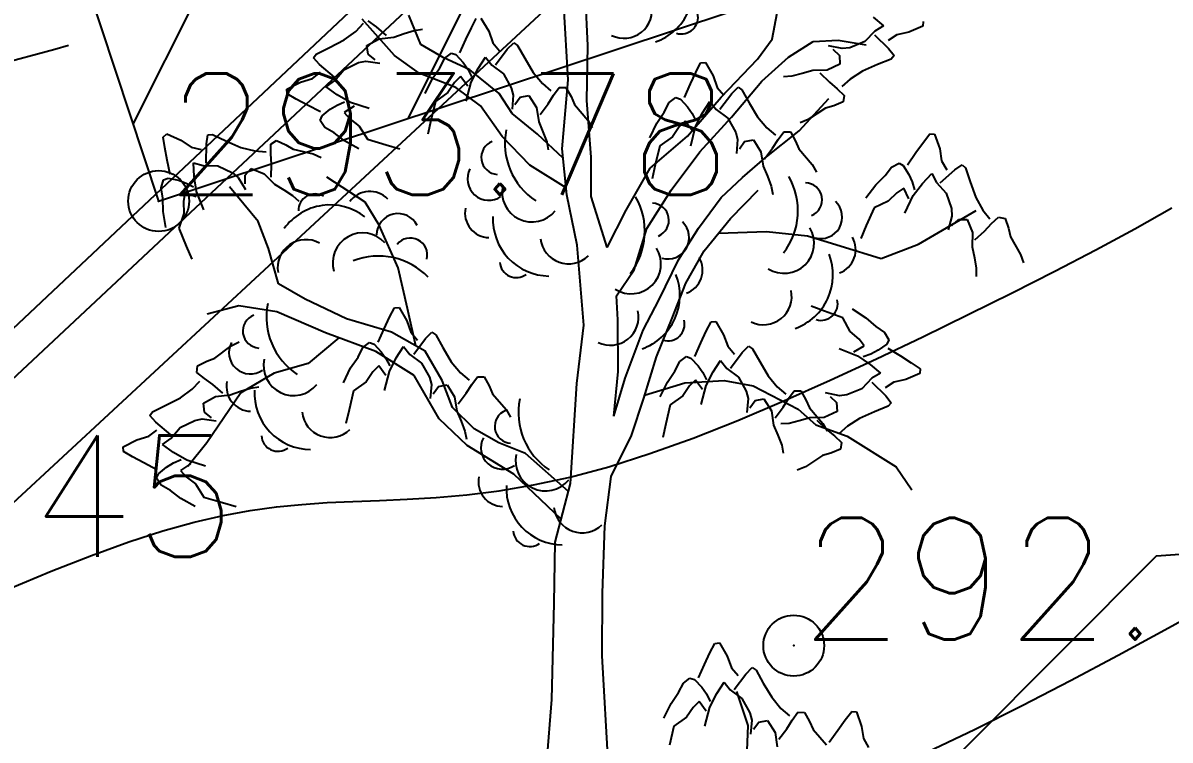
# Model space of a CAD drawing. Header units: millimetres. Extents: x 524954 to 526204, y 9523489 to 9524010.
# Drawn here: x 525978.35 to 525987.79, y 9523744.55 to 9523750.45 of the extents above; entities that cross this region are included whole.
import ezdxf

# ---------------------------------------------------------------- set-up
doc = ezdxf.new("R2010")
doc.units = ezdxf.units.MM
doc.header["$PDMODE"] = 32
doc.header["$PDSIZE"] = 0.5
doc.linetypes.add('ACAD_ISO12W100', pattern=[21, 12, -3, 0, -3, 0, -3])
for name, color, linetype in [('Arbre', 34, 'ACAD_ISO12W100'), ('Bati', 6, 'Continuous'), ('Bati_H', 1, 'Continuous'), ('CN_01_00', 3, 'Continuous'), ('CN_02_00', 4, 'Continuous'), ('PLUME_1', 7, 'Continuous'), ('PLUME_3', 4, 'Continuous'), ('PLUME_5', 6, 'Continuous'), ('TopoAlt', 3, 'Continuous'), ('TOPOJIS', 7, 'Continuous')]:
    doc.layers.add(name, color=color, linetype=linetype)
doc.styles.add('Simplex 1.0', font='Simplex.shx', dxfattribs={"width": 0.99, "height": 1})

# ---------------------------------------------------------------- blocks, each defined once
blk = doc.blocks.new('TCPOINT M')
at = {"color": 0}
blk.add_point((0, 0), dxfattribs=at)
at = {"layer": 'TopoAlt', "style": 'Simplex 1.0', "width": 0.99}
blk.add_attdef('ALT', (0.15, 0.15), '', height=1, dxfattribs=at)
blk = doc.blocks.new('v088')
at = {"color": 3, "linetype": 'Continuous'}
for p, q in [((-0.0239, 12.3184), (0.0161, 12.3965)), ((0.0161, 12.3965), (0.0546, 12.3999)), ((0.0546, 12.3999), (0.1184, 12.2906)), ((-0.0686, 12.2238), (-0.0239, 12.3184)), ((0.1184, 12.2906), (0.1522, 12.1952)), ((-0.1179, 12.1126), (-0.0686, 12.2238)), ((0.1522, 12.1952), (0.2074, 12.1313)), ((0.2717, 12.1435), (0.3242, 12.1966)), ((0.3242, 12.1966), (0.3557, 12.1751)), ((0.3557, 12.1751), (0.415, 12.0689)), ((-0.2428, 12.0693), (-0.1881, 12.111)), ((-0.1881, 12.111), (-0.1505, 12.0986)), ((-0.1505, 12.0986), (-0.0915, 12.0354)), ((0.1746, 12.0155), (0.2717, 12.1435)), ((-0.344, 11.9013), (-0.2828, 11.9912)), ((-0.2828, 11.9912), (-0.2428, 12.0693)), ((-0.0915, 12.0354), (-0.0536, 11.98)), ((0.0317, 11.9844), (0.0922, 12.0781)), ((0.0922, 12.0781), (0.1437, 12.0135)), ((0.1437, 12.0135), (0.2395, 11.9416)), ((0.415, 12.0689), (0.4841, 11.9528)), ((-0.4033, 11.7804), (-0.344, 11.9013)), ((-0.1123, 11.9179), (-0.1618, 11.8694)), ((-0.0542, 11.8389), (-0.1123, 11.9179)), ((-0.0536, 11.98), (-0.0225, 11.9193)), ((-0.0252, 11.8718), (0.0317, 11.9844)), ((0.2395, 11.9416), (0.3048, 11.8248)), ((0.4841, 11.9528), (0.5601, 11.8616)), ((-0.1618, 11.8694), (-0.2169, 11.7884)), ((-0.066, 11.7153), (-0.0252, 11.8718)), ((0.3048, 11.8248), (0.32, 11.7651)), ((0.5601, 11.8616), (0.6304, 11.8005)), ((0.6527, 11.7656), (0.6994, 11.8293)), ((0.6994, 11.8293), (0.7544, 11.828)), ((0.7544, 11.828), (0.796, 11.7537)), ((1.0886, 11.7676), (1.1424, 11.8368)), ((1.1424, 11.8368), (1.1809, 11.833)), ((1.1809, 11.833), (1.2232, 11.7138)), ((-0.3202, 11.714), (-0.3572, 11.5582)), ((-0.2169, 11.7884), (-0.3202, 11.714)), ((0.32, 11.7651), (0.3106, 11.6498)), ((0.3344, 11.6895), (0.378, 11.7487)), ((0.378, 11.7487), (0.4498, 11.7623)), ((0.4498, 11.7623), (0.5114, 11.6644)), ((0.6075, 11.6944), (0.6527, 11.7656)), ((0.796, 11.7537), (0.824, 11.6885)), ((1.027, 11.683), (1.0886, 11.7676)), ((1.2232, 11.7138), (1.2386, 11.6137)), ((0.5114, 11.6644), (0.5299, 11.5465)), ((0.5418, 11.6075), (0.6075, 11.6944)), ((0.824, 11.6885), (0.9344, 11.5607)), ((0.9578, 11.583), (1.027, 11.683)), ((1.2386, 11.6137), (1.2809, 11.5407)), ((2.2711, 7.3633), (2.3565, 7.2916)), ((-1.985, 7.2461), (-1.9201, 7.3129)), ((-1.8154, 7.2839), (-1.8839, 7.3331)), ((-1.7325, 7.2133), (-1.8154, 7.2839)), ((-1.0783, 7.18), (-1.0336, 7.2746)), ((-1.0336, 7.2746), (-0.9936, 7.3527)), ((-0.9551, 7.3561), (-0.8913, 7.2468)), ((2.3565, 7.2916), (2.286, 7.2486)), ((2.6805, 7.289), (2.5641, 7.2392)), ((2.6819, 7.3276), (2.6805, 7.289)), ((-2.2004, 7.1132), (-2.0805, 7.1754)), ((-2.0805, 7.1754), (-1.985, 7.2461)), ((-1.8923, 7.1303), (-1.791, 7.1862)), ((-1.791, 7.1862), (-1.6722, 7.1979)), ((-1.6722, 7.1979), (-1.587, 7.2285)), ((-1.587, 7.2285), (-1.5051, 7.2548)), ((-1.5051, 7.2548), (-1.4365, 7.2638)), ((-1.1277, 7.0688), (-1.0783, 7.18)), ((-0.8913, 7.2468), (-0.8575, 7.1514)), ((2.286, 7.2486), (2.2028, 7.1624)), ((2.2841, 7.2177), (2.3991, 7.1055)), ((2.4653, 7.2176), (2.395, 7.1707)), ((2.5641, 7.2392), (2.4653, 7.2176)), ((-2.3098, 7.06), (-2.2004, 7.1132)), ((-1.8828, 7.0578), (-1.8923, 7.1303)), ((-0.8575, 7.1514), (-0.8023, 7.0875)), ((-0.8351, 6.9716), (-0.7381, 7.0997)), ((-0.7381, 7.0997), (-0.6855, 7.1528)), ((-0.6855, 7.1528), (-0.654, 7.1313)), ((-0.654, 7.1313), (-0.5947, 7.0251)), ((2.0176, 7.1045), (1.9044, 7.1282)), ((1.9408, 7.0996), (1.9941, 7.049)), ((2.0788, 7.1122), (2.0176, 7.1045)), ((2.2028, 7.1624), (2.0788, 7.1122)), ((2.3991, 7.1055), (2.4452, 7.0467)), ((-2.333, 7.0298), (-2.3098, 7.06)), ((-2.283, 6.9743), (-2.333, 7.0298)), ((-2.0833, 6.9307), (-1.963, 6.9891)), ((-1.963, 6.9891), (-1.9025, 7.0009)), ((-1.9025, 7.0009), (-1.7879, 6.9849)), ((-1.8262, 7.0109), (-1.8828, 7.0578)), ((-1.2925, 6.9474), (-1.2526, 7.0255)), ((-1.2526, 7.0255), (-1.1978, 7.0672)), ((-1.1978, 7.0672), (-1.1602, 7.0548)), ((-1.1602, 7.0548), (-1.1012, 6.9916)), ((-1.1012, 6.9916), (-1.0633, 6.9361)), ((-0.978, 6.9406), (-0.9175, 7.0343)), ((-0.9175, 7.0343), (-0.8661, 6.9697)), ((-0.5947, 7.0251), (-0.5257, 6.909)), ((0.8128, 6.9092), (0.8527, 6.9872)), ((0.8527, 6.9872), (0.8913, 6.9906)), ((0.8913, 6.9906), (0.9551, 6.8814)), ((1.9941, 7.049), (1.9988, 6.9761)), ((2.4201, 7.0181), (2.3073, 6.9725)), ((2.4452, 7.0467), (2.4201, 7.0181)), ((-2.3415, 6.858), (-2.2745, 6.9095)), ((-2.1607, 6.8701), (-2.283, 6.9743)), ((-2.1606, 6.8391), (-2.0833, 6.9307)), ((-1.3538, 6.8575), (-1.2925, 6.9474)), ((-1.0633, 6.9361), (-1.0322, 6.8755)), ((-1.0349, 6.828), (-0.978, 6.9406)), ((-0.8661, 6.9697), (-0.7702, 6.8978)), ((-0.7702, 6.8978), (-0.705, 6.781)), ((-0.5257, 6.909), (-0.4496, 6.8178)), ((0.7681, 6.8145), (0.8128, 6.9092)), ((1.6876, 6.8986), (1.6041, 6.8779)), ((1.7747, 6.9234), (1.6876, 6.8986)), ((1.8939, 6.9271), (1.7747, 6.9234)), ((1.8337, 6.904), (1.9118, 6.828)), ((1.9988, 6.9761), (1.8939, 6.9271)), ((2.1835, 6.9184), (2.0835, 6.8543)), ((2.3073, 6.9725), (2.1835, 6.9184)), ((-2.5514, 6.7723), (-2.4387, 6.8298)), ((-2.4387, 6.8298), (-2.3415, 6.858)), ((-2.228, 6.7914), (-2.1606, 6.8391)), ((-1.413, 6.7366), (-1.3538, 6.8575)), ((-1.1715, 6.8255), (-1.2266, 6.7446)), ((-1.122, 6.8741), (-1.1715, 6.8255)), ((-1.0639, 6.7951), (-1.122, 6.8741)), ((-1.0757, 6.6715), (-1.0349, 6.828)), ((-0.4496, 6.8178), (-0.3793, 6.7567)), ((0.7187, 6.7034), (0.7681, 6.8145)), ((0.9551, 6.8814), (0.9888, 6.786)), ((1.6041, 6.8779), (1.535, 6.8736)), ((1.9118, 6.828), (1.9768, 6.7743)), ((2.0835, 6.8543), (2.0142, 6.7921)), ((-2.5502, 6.7337), (-2.5514, 6.7723)), ((-2.4746, 6.6893), (-2.5502, 6.7337)), ((-2.1379, 6.7256), (-2.228, 6.7914)), ((-2.0288, 6.6624), (-2.1379, 6.7256)), ((-1.2266, 6.7446), (-1.3299, 6.6702)), ((-0.705, 6.781), (-0.6897, 6.7213)), ((-0.6897, 6.7213), (-0.6991, 6.6059)), ((-0.6753, 6.6457), (-0.6318, 6.7049)), ((-0.6318, 6.7049), (-0.56, 6.7185)), ((-0.56, 6.7185), (-0.4983, 6.6206)), ((-0.4022, 6.6506), (-0.357, 6.7218)), ((-0.357, 6.7218), (-0.3104, 6.7855)), ((-0.3104, 6.7855), (-0.2553, 6.7842)), ((-0.2553, 6.7842), (-0.2138, 6.7099)), ((-0.2138, 6.7099), (-0.1857, 6.6447)), ((0.5938, 6.6601), (0.6485, 6.7018)), ((0.6485, 6.7018), (0.6861, 6.6893)), ((0.9888, 6.786), (1.0441, 6.7221)), ((1.0112, 6.6062), (1.1083, 6.7343)), ((1.1083, 6.7343), (1.1609, 6.7873)), ((1.1609, 6.7873), (1.1923, 6.7659)), ((1.1923, 6.7659), (1.2517, 6.6597)), ((1.9768, 6.7743), (2.0342, 6.7201)), ((2.0342, 6.7201), (2.0261, 6.6656)), ((-2.3827, 6.6392), (-2.4746, 6.6893)), ((-2.2745, 6.5836), (-2.3827, 6.6392)), ((-2.1959, 6.6055), (-2.1384, 6.6402)), ((-2.1384, 6.6402), (-2.076, 6.6678)), ((-1.9976, 6.6315), (-2.0798, 6.5781)), ((-1.8748, 6.6127), (-2.0288, 6.6624)), ((-1.3299, 6.6702), (-1.3669, 6.5144)), ((-0.4983, 6.6206), (-0.4798, 6.5027)), ((-0.4679, 6.5637), (-0.4022, 6.6506)), ((-0.1857, 6.6447), (-0.0753, 6.5169)), ((0.5538, 6.582), (0.5938, 6.6601)), ((0.6861, 6.6893), (0.7451, 6.6262)), ((0.7451, 6.6262), (0.7831, 6.5707)), ((0.8684, 6.5752), (0.9289, 6.6689)), ((0.9289, 6.6689), (0.9803, 6.6043)), ((1.2517, 6.6597), (1.3207, 6.5436)), ((1.879, 6.6139), (1.7385, 6.5203)), ((1.9472, 6.6337), (1.879, 6.6139)), ((2.0261, 6.6656), (1.9472, 6.6337)), ((-2.2769, 6.5134), (-2.2624, 6.5503)), ((-2.2384, 6.4564), (-2.2769, 6.5134)), ((-2.2624, 6.5503), (-2.1959, 6.6055)), ((-2.0798, 6.5781), (-2.0342, 6.5259)), ((-2.0342, 6.5259), (-1.9565, 6.4662)), ((-1.3669, 6.5144), (-1.3922, 6.3999)), ((-0.0753, 6.5169), (-0.0397, 6.4532)), ((0.4926, 6.4921), (0.5538, 6.582)), ((0.7831, 6.5707), (0.8142, 6.5101)), ((0.8114, 6.4626), (0.8684, 6.5752)), ((0.9803, 6.6043), (1.0762, 6.5324)), ((1.0762, 6.5324), (1.1414, 6.4156)), ((1.3207, 6.5436), (1.3968, 6.4523)), ((1.7385, 6.5203), (1.6708, 6.4929)), ((-2.1628, 6.412), (-2.2384, 6.4564)), ((-1.9565, 6.4662), (-1.8881, 6.3588)), ((-0.4798, 6.5027), (-0.4444, 6.4194)), ((-0.4444, 6.4194), (-0.4135, 6.3391)), ((0.4333, 6.3712), (0.4926, 6.4921)), ((0.6749, 6.4601), (0.6198, 6.3792)), ((0.7244, 6.5087), (0.6749, 6.4601)), ((0.7824, 6.4297), (0.7244, 6.5087)), ((0.7707, 6.306), (0.8114, 6.4626)), ((1.3968, 6.4523), (1.4671, 6.3913)), ((1.4894, 6.3564), (1.536, 6.4201)), ((1.536, 6.4201), (1.5911, 6.4188)), ((1.5911, 6.4188), (1.6326, 6.3444)), ((-3.5682, 6.3771), (-3.539, 6.4025)), ((-3.5548, 6.2904), (-3.5682, 6.3771)), ((-3.539, 6.4025), (-3.4232, 6.3514)), ((-3.4232, 6.3514), (-3.3399, 6.2939)), ((-3.2129, 6.3221), (-3.2014, 6.3959)), ((-3.2014, 6.3959), (-3.1633, 6.397)), ((-3.1633, 6.397), (-3.053, 6.3458)), ((-3.053, 6.3458), (-2.929, 6.2922)), ((-2.6821, 6.3185), (-2.6368, 6.3497)), ((-2.6368, 6.3497), (-2.5596, 6.3138)), ((-2.0765, 6.3457), (-2.1628, 6.412)), ((-1.9592, 6.2797), (-2.0765, 6.3457)), ((-1.8881, 6.3588), (-1.7347, 6.313)), ((-0.4135, 6.3391), (-0.4006, 6.2711)), ((0.6198, 6.3792), (0.5164, 6.3047)), ((1.1414, 6.4156), (1.1567, 6.3559)), ((1.1567, 6.3559), (1.1472, 6.2405)), ((1.171, 6.2803), (1.2146, 6.3394)), ((1.2146, 6.3394), (1.2864, 6.3531)), ((1.2864, 6.3531), (1.3481, 6.2552)), ((1.4442, 6.2852), (1.4894, 6.3564)), ((1.6326, 6.3444), (1.6606, 6.2793)), ((2.6234, 6.2497), (2.6849, 6.3343)), ((2.6849, 6.3343), (2.7388, 6.4036)), ((2.7388, 6.4036), (2.7772, 6.3997)), ((2.7772, 6.3997), (2.8196, 6.2805)), ((-3.5355, 6.1876), (-3.5548, 6.2904)), ((-3.3399, 6.2939), (-3.2577, 6.2746)), ((-3.2164, 6.1615), (-3.2129, 6.3221)), ((-2.929, 6.2922), (-2.8139, 6.2629)), ((-2.8139, 6.2629), (-2.7211, 6.2547)), ((-2.6826, 6.2395), (-2.6821, 6.3185)), ((-2.6774, 6.1553), (-2.6826, 6.2395)), ((-2.5596, 6.3138), (-2.4986, 6.2775)), ((-2.4986, 6.2775), (-2.3343, 6.2387)), ((-2.3343, 6.2387), (-2.2681, 6.208)), ((-1.7347, 6.313), (-1.6219, 6.2812)), ((0.5164, 6.3047), (0.4795, 6.1489)), ((1.3481, 6.2552), (1.3665, 6.1373)), ((1.3784, 6.1983), (1.4442, 6.2852)), ((1.6606, 6.2793), (1.771, 6.1515)), ((2.5541, 6.1497), (2.6234, 6.2497)), ((2.8196, 6.2805), (2.8349, 6.1805)), ((-3.5103, 6.0686), (-3.5355, 6.1876)), ((-3.3198, 6.1639), (-3.2403, 6.1417)), ((-3.3139, 6.0525), (-3.3198, 6.1639)), ((-3.2403, 6.1417), (-3.1205, 6.1398)), ((-3.1205, 6.1398), (-2.9991, 6.0834)), ((-2.6797, 6.0464), (-2.6774, 6.1553)), ((0.4795, 6.1489), (0.4542, 6.0345)), ((1.3665, 6.1373), (1.4019, 6.054)), ((1.771, 6.1515), (1.8066, 6.0878)), ((2.4234, 6.1305), (2.4849, 6.1612)), ((2.4849, 6.1612), (2.5195, 6.142)), ((2.5195, 6.142), (2.5657, 6.0689)), ((2.8349, 6.1805), (2.8773, 6.1074)), ((2.9427, 6.1074), (3.0042, 6.1497)), ((3.0042, 6.1497), (3.0311, 6.1228)), ((-3.294, 5.9279), (-3.3139, 6.0525)), ((-2.9991, 6.0834), (-2.9517, 6.044)), ((-2.9517, 6.044), (-2.8917, 5.945)), ((-2.8958, 5.9912), (-2.8952, 6.0647)), ((-2.8952, 6.0647), (-2.845, 6.1178)), ((-2.845, 6.1178), (-2.7377, 6.0747)), ((-2.7377, 6.0747), (-2.6536, 5.99)), ((1.4019, 6.054), (1.4328, 5.9737)), ((2.2926, 5.9843), (2.3695, 6.0612)), ((2.3695, 6.0612), (2.4234, 6.1305)), ((2.5657, 6.0689), (2.5926, 6.0074)), ((2.6772, 5.9958), (2.7542, 6.0766)), ((2.7542, 6.0766), (2.7926, 6.0035)), ((2.8234, 5.9997), (2.9427, 6.1074)), ((3.0311, 6.1228), (3.0696, 6.0074)), ((-3.5861, 5.9603), (-3.5662, 6.0262)), ((-3.5727, 5.8736), (-3.5861, 5.9603)), ((-3.5662, 6.0262), (-3.5284, 6.0381)), ((-3.5284, 6.0381), (-3.4436, 6.0215)), ((-3.4436, 6.0215), (-3.3804, 5.9989)), ((-3.3804, 5.9989), (-3.3196, 5.968)), ((-2.6536, 5.99), (-2.576, 5.9433)), ((1.4328, 5.9737), (1.4458, 5.9057)), ((2.2118, 5.8766), (2.2926, 5.9843)), ((2.5234, 5.9574), (2.4657, 5.9189)), ((2.5657, 5.8689), (2.5234, 5.9574)), ((2.5926, 6.0074), (2.6118, 5.942)), ((2.6003, 5.8958), (2.6772, 5.9958)), ((2.7926, 6.0035), (2.8734, 5.9151)), ((3.0696, 6.0074), (3.1158, 5.8804)), ((-3.5695, 5.7648), (-3.5727, 5.8736)), ((-3.3915, 5.9142), (-3.4031, 5.8459)), ((-3.2981, 5.8843), (-3.3915, 5.9142)), ((-3.2352, 5.7773), (-3.294, 5.9279)), ((-2.576, 5.9433), (-2.5039, 5.8964)), ((-2.5039, 5.8964), (-2.4536, 5.8489)), ((2.4657, 5.9189), (2.3964, 5.8497)), ((2.5311, 5.7497), (2.6003, 5.8958)), ((2.8734, 5.9151), (2.9157, 5.7881)), ((3.1158, 5.8804), (3.1734, 5.7766)), ((-3.5466, 5.6322), (-3.5695, 5.7648)), ((-3.4031, 5.8459), (-3.4003, 5.748)), ((2.281, 5.7958), (2.2156, 5.6496)), ((2.3964, 5.8497), (2.281, 5.7958)), ((2.9157, 5.7881), (2.9196, 5.7266)), ((3.1734, 5.7766), (3.2311, 5.7035)), ((-3.4003, 5.748), (-3.4403, 5.6271)), ((2.9196, 5.7266), (2.8888, 5.615)), ((2.9196, 5.6496), (2.9734, 5.6996)), ((2.9734, 5.6996), (3.0465, 5.6996)), ((3.0465, 5.6996), (3.0888, 5.5919)), ((3.1888, 5.6035), (3.2465, 5.665)), ((3.2465, 5.665), (3.3042, 5.7189)), ((3.3042, 5.7189), (3.3581, 5.7073)), ((3.3581, 5.7073), (3.385, 5.6266)), ((-3.4403, 5.6271), (-3.3789, 5.4792)), ((2.2156, 5.6496), (2.1695, 5.5419)), ((3.0888, 5.5919), (3.085, 5.4727)), ((3.1081, 5.5304), (3.1888, 5.6035)), ((3.385, 5.6266), (3.4004, 5.5573)), ((-3.3789, 5.4792), (-3.3323, 5.3717)), ((3.4004, 5.5573), (3.485, 5.4112)), ((3.085, 5.4727), (3.1042, 5.3842)), ((3.1042, 5.3842), (3.1196, 5.2996)), ((3.485, 5.4112), (3.5081, 5.3419)), ((3.1196, 5.2996), (3.1196, 5.2304)), ((-1.7068, 4.8945), (-1.6668, 4.9726)), ((-1.6668, 4.9726), (-1.6283, 4.976)), ((-1.6283, 4.976), (-1.5645, 4.8667)), ((1.8724, 4.9461), (1.762, 4.9854)), ((2.0224, 4.89), (1.8724, 4.9461)), ((2.0987, 4.9642), (2.2113, 4.8904)), ((-1.7514, 4.7999), (-1.7068, 4.8945)), ((-1.5645, 4.8667), (-1.5307, 4.7714)), ((0.8993, 4.7791), (0.9393, 4.8572)), ((0.9393, 4.8572), (0.9778, 4.8606)), ((0.9778, 4.8606), (1.0416, 4.7513)), ((2.0834, 4.7783), (2.0224, 4.89)), ((2.2113, 4.8904), (2.2929, 4.8185)), ((2.2929, 4.8185), (2.3654, 4.7691)), ((-1.8008, 4.6887), (-1.7514, 4.7999)), ((-1.5307, 4.7714), (-1.4755, 4.7074)), ((-1.5083, 4.5916), (-1.4112, 4.7196)), ((-1.4112, 4.7196), (-1.3587, 4.7727)), ((-1.3587, 4.7727), (-1.3272, 4.7513)), ((-1.3272, 4.7513), (-1.2679, 4.6451)), ((0.8546, 4.6845), (0.8993, 4.7791)), ((1.0416, 4.7513), (1.0754, 4.656)), ((2.1569, 4.7135), (2.0834, 4.7783)), ((2.3654, 4.7691), (2.4, 4.7096)), ((-3.1435, 4.5571), (-3.0095, 4.66)), ((-3.0095, 4.66), (-2.9439, 4.6918)), ((-1.9657, 4.5674), (-1.9257, 4.6454)), ((-1.9257, 4.6454), (-1.871, 4.6871)), ((-1.871, 4.6871), (-1.8334, 4.6747)), ((-1.8334, 4.6747), (-1.7744, 4.6115)), ((-1.6512, 4.5605), (-1.5907, 4.6542)), ((-1.5907, 4.6542), (-1.5392, 4.5896)), ((-1.2679, 4.6451), (-1.1988, 4.529)), ((0.8053, 4.5733), (0.8546, 4.6845)), ((1.0754, 4.656), (1.1306, 4.592)), ((1.1948, 4.6042), (1.2474, 4.6573)), ((1.2474, 4.6573), (1.2789, 4.6359)), ((1.2789, 4.6359), (1.3382, 4.5297)), ((1.9921, 4.6376), (2.1424, 4.5777)), ((2.1133, 4.6106), (2.1989, 4.6584)), ((2.1989, 4.6584), (2.1569, 4.7135)), ((2.383, 4.6739), (2.3129, 4.6232)), ((2.4, 4.7096), (2.383, 4.6739)), ((2.3928, 4.6398), (2.497, 4.577)), ((-3.2867, 4.4956), (-3.2101, 4.5328)), ((-3.2101, 4.5328), (-3.1435, 4.5571)), ((-2.0269, 4.4774), (-1.9657, 4.5674)), ((-1.7744, 4.6115), (-1.7365, 4.5561)), ((-1.7365, 4.5561), (-1.7054, 4.4954)), ((-1.7081, 4.4479), (-1.6512, 4.5605)), ((-1.5392, 4.5896), (-1.4434, 4.5178)), ((0.6404, 4.452), (0.6804, 4.53)), ((0.6804, 4.53), (0.7351, 4.5718)), ((0.7351, 4.5718), (0.7727, 4.5593)), ((0.7727, 4.5593), (0.8317, 4.4961)), ((0.9549, 4.4451), (1.0154, 4.5388)), ((1.0154, 4.5388), (1.0668, 4.4742)), ((1.0978, 4.4762), (1.1948, 4.6042)), ((2.1424, 4.5777), (2.247, 4.5072)), ((2.2532, 4.5924), (2.1892, 4.5691)), ((2.3129, 4.6232), (2.2532, 4.5924)), ((2.497, 4.577), (2.5853, 4.5209)), ((-3.2911, 4.4407), (-3.2867, 4.4956)), ((-3.2303, 4.3905), (-3.2911, 4.4407)), ((-2.0862, 4.3565), (-2.0269, 4.4774)), ((-1.8447, 4.4455), (-1.8998, 4.3645)), ((-1.7952, 4.494), (-1.8447, 4.4455)), ((-1.7371, 4.415), (-1.7952, 4.494)), ((-1.7488, 4.2914), (-1.7081, 4.4479)), ((-1.4434, 4.5178), (-1.3781, 4.401)), ((-1.1988, 4.529), (-1.1228, 4.4377)), ((-1.1228, 4.4377), (-1.0524, 4.3767)), ((0.5791, 4.362), (0.6404, 4.452)), ((0.8317, 4.4961), (0.8696, 4.4407)), ((0.8696, 4.4407), (0.9007, 4.38)), ((0.898, 4.3325), (0.9549, 4.4451)), ((1.0668, 4.4742), (1.1627, 4.4024)), ((1.3382, 4.5297), (1.4072, 4.4136)), ((2.247, 4.5072), (2.3325, 4.4356)), ((2.3325, 4.4356), (2.262, 4.3926)), ((2.5853, 4.5209), (2.6578, 4.4715)), ((2.6578, 4.4715), (2.6564, 4.4329)), ((-3.3314, 4.3035), (-3.2664, 4.3702)), ((-3.1617, 4.3413), (-3.2303, 4.3905)), ((-3.0788, 4.2707), (-3.1617, 4.3413)), ((-1.8998, 4.3645), (-2.0031, 4.2901)), ((-1.3781, 4.401), (-1.3629, 4.3412)), ((-1.3629, 4.3412), (-1.3723, 4.2259)), ((-1.0754, 4.2705), (-1.0302, 4.3418)), ((-1.0302, 4.3418), (-0.9835, 4.4054)), ((-0.9835, 4.4054), (-0.9285, 4.4041)), ((-0.9285, 4.4041), (-0.8869, 4.3298)), ((0.5199, 4.2411), (0.5791, 4.362)), ((0.8109, 4.3786), (0.7614, 4.3301)), ((0.869, 4.2996), (0.8109, 4.3786)), ((1.1627, 4.4024), (1.228, 4.2856)), ((1.4072, 4.4136), (1.4833, 4.3223)), ((2.262, 4.3926), (2.1788, 4.3064)), ((2.2601, 4.3616), (2.3751, 4.2494)), ((2.4412, 4.3615), (2.371, 4.3146)), ((2.5401, 4.3831), (2.4412, 4.3615)), ((2.6564, 4.4329), (2.5401, 4.3831)), ((-3.4268, 4.2328), (-3.3314, 4.3035)), ((-3.1373, 4.2436), (-3.0186, 4.2553)), ((-3.0186, 4.2553), (-2.9333, 4.2859)), ((-2.9333, 4.2859), (-2.8514, 4.3121)), ((-2.8514, 4.3121), (-2.7828, 4.3211)), ((-2.0031, 4.2901), (-2.0401, 4.1343)), ((-1.3485, 4.2656), (-1.3049, 4.3248)), ((-1.3049, 4.3248), (-1.2331, 4.3384)), ((-1.2331, 4.3384), (-1.1715, 4.2405)), ((-1.1411, 4.1837), (-1.0754, 4.2705)), ((-0.8869, 4.3298), (-0.8589, 4.2646)), ((-0.8589, 4.2646), (-0.7485, 4.1368)), ((0.7063, 4.2491), (0.603, 4.1747)), ((0.7614, 4.3301), (0.7063, 4.2491)), ((0.8572, 4.176), (0.898, 4.3325)), ((1.228, 4.2856), (1.2432, 4.2258)), ((1.4833, 4.3223), (1.5536, 4.2613)), ((1.5759, 4.2264), (1.6226, 4.29)), ((1.6226, 4.29), (1.6776, 4.2887)), ((1.6776, 4.2887), (1.7191, 4.2144)), ((1.9936, 4.2484), (1.8803, 4.2721)), ((2.0548, 4.2561), (1.9936, 4.2484)), ((2.1788, 4.3064), (2.0548, 4.2561)), ((2.3751, 4.2494), (2.4212, 4.1906)), ((-3.6561, 4.1174), (-3.5467, 4.1705)), ((-3.5467, 4.1705), (-3.4268, 4.2328)), ((-3.2386, 4.1877), (-3.1373, 4.2436)), ((-3.2291, 4.1152), (-3.2386, 4.1877)), ((-1.1715, 4.2405), (-1.153, 4.1227)), ((0.603, 4.1747), (0.566, 4.0189)), ((1.2432, 4.2258), (1.2338, 4.1105)), ((1.2576, 4.1502), (1.3011, 4.2094)), ((1.3011, 4.2094), (1.373, 4.223)), ((1.373, 4.223), (1.4346, 4.1251)), ((1.465, 4.0683), (1.5307, 4.1551)), ((1.5307, 4.1551), (1.5759, 4.2264)), ((1.7191, 4.2144), (1.7472, 4.1493)), ((1.9168, 4.2436), (1.9701, 4.193)), ((1.9701, 4.193), (1.9747, 4.12)), ((2.396, 4.1621), (2.2833, 4.1164)), ((2.4212, 4.1906), (2.396, 4.1621)), ((-3.6793, 4.0872), (-3.6561, 4.1174)), ((-3.6294, 4.0317), (-3.6793, 4.0872)), ((-3.3093, 4.0465), (-3.2488, 4.0583)), ((-3.2488, 4.0583), (-3.1342, 4.0423)), ((-3.1725, 4.0683), (-3.2291, 4.1152)), ((-2.0401, 4.1343), (-2.0653, 4.0199)), ((-1.153, 4.1227), (-1.1176, 4.0393)), ((-0.7485, 4.1368), (-0.7129, 4.0731)), ((1.4346, 4.1251), (1.4531, 4.0073)), ((1.7506, 4.0673), (1.6636, 4.0426)), ((1.7472, 4.1493), (1.8576, 4.0214)), ((1.8699, 4.071), (1.7506, 4.0673)), ((1.9747, 4.12), (1.8699, 4.071)), ((2.1595, 4.0623), (2.0595, 3.9982)), ((2.2833, 4.1164), (2.1595, 4.0623)), ((-3.6878, 3.9154), (-3.6208, 3.9668)), ((-3.5071, 3.9275), (-3.6294, 4.0317)), ((-3.5069, 3.8964), (-3.4297, 3.988)), ((-3.4297, 3.988), (-3.3093, 4.0465)), ((-1.1176, 4.0393), (-1.0867, 3.9591)), ((0.566, 4.0189), (0.5407, 3.9045)), ((1.4531, 4.0073), (1.4885, 3.9239)), ((1.5801, 4.0219), (1.511, 4.0175)), ((1.6636, 4.0426), (1.5801, 4.0219)), ((1.8097, 4.0479), (1.8877, 3.9719)), ((1.8576, 4.0214), (1.8932, 3.9577)), ((1.8877, 3.9719), (1.9528, 3.9182)), ((2.0595, 3.9982), (1.9902, 3.936)), ((-3.8977, 3.8297), (-3.785, 3.8871)), ((-3.785, 3.8871), (-3.6878, 3.9154)), ((-3.5743, 3.8488), (-3.5069, 3.8964)), ((-1.0867, 3.9591), (-1.0738, 3.891)), ((1.4885, 3.9239), (1.5194, 3.8437)), ((1.9528, 3.9182), (2.0102, 3.864)), ((-3.8965, 3.791), (-3.8977, 3.8297)), ((-3.8209, 3.7466), (-3.8965, 3.791)), ((-3.4842, 3.783), (-3.5743, 3.8488)), ((-3.3751, 3.7197), (-3.4842, 3.783)), ((1.5194, 3.8437), (1.5323, 3.7756)), ((1.9231, 3.7776), (1.855, 3.7579)), ((2.002, 3.8096), (1.9231, 3.7776)), ((2.0102, 3.864), (2.002, 3.8096)), ((-3.729, 3.6966), (-3.8209, 3.7466)), ((-3.6208, 3.641), (-3.729, 3.6966)), ((-3.5422, 3.6629), (-3.4847, 3.6976)), ((-3.4847, 3.6976), (-3.4223, 3.7252)), ((-3.3439, 3.6889), (-3.4261, 3.6355)), ((-3.2212, 3.6701), (-3.3751, 3.7197)), ((1.855, 3.7579), (1.7144, 3.6642)), ((-3.6232, 3.5708), (-3.6087, 3.6076)), ((-3.6087, 3.6076), (-3.5422, 3.6629)), ((-3.4261, 3.6355), (-3.3805, 3.5833)), ((1.7144, 3.6642), (1.6468, 3.6368)), ((-3.5847, 3.5138), (-3.6232, 3.5708)), ((-3.5091, 3.4694), (-3.5847, 3.5138)), ((-3.3805, 3.5833), (-3.3028, 3.5236)), ((-3.3028, 3.5236), (-3.2344, 3.4162)), ((-3.4228, 3.4031), (-3.5091, 3.4694)), ((-3.3055, 3.337), (-3.4228, 3.4031)), ((-3.2344, 3.4162), (-3.081, 3.3703)), ((-3.081, 3.3703), (-2.9682, 3.3386))]:
    blk.add_line(p, q, dxfattribs=at)
at = {"linetype": 'Continuous'}
for p, q in [((0.2897, 11.7219), (0.1969, 11.9998)), ((0.2697, 11.1929), (0.2897, 11.7219)), ((-0.0745, 7.1309), (-0.0959, 7.5596)), ((-0.2365, 6.8477), (-0.2742, 7.4626)), ((-1.4491, 7.1395), (-1.5474, 7.38)), ((1.4418, 7.1813), (1.4808, 7.3998)), ((-1.6648, 7.048), (-1.9323, 7.3471)), ((1.3209, 7.0171), (1.4418, 7.1813)), ((1.778, 7.1634), (1.983, 7.1739)), ((1.983, 7.1739), (2.2139, 7.1352)), ((-1.2665, 7.0314), (-1.4491, 7.1395)), ((-0.0837, 6.6768), (-0.0745, 7.1309)), ((1.5755, 7.0348), (1.778, 7.1634)), ((-1.4628, 6.9029), (-1.6648, 7.048)), ((-1.0467, 6.9303), (-1.2665, 7.0314)), ((1.0227, 6.7061), (1.3209, 7.0171)), ((1.3557, 6.8374), (1.5755, 7.0348)), ((-1.1618, 6.7848), (-1.4628, 6.9029)), ((-0.8063, 6.7363), (-1.0467, 6.9303)), ((-0.2869, 6.2807), (-0.2365, 6.8477)), ((1.107, 6.54), (1.3557, 6.8374)), ((-0.9597, 6.6336), (-1.1618, 6.7848)), ((-0.6972, 6.5707), (-0.8063, 6.7363)), ((0.7433, 6.3831), (1.0227, 6.7061)), ((-0.7803, 6.3824), (-0.9597, 6.6336)), ((-0.0491, 6.2111), (-0.0837, 6.6768)), ((1.6628, 6.4272), (1.906, 6.6935)), ((-0.4884, 6.4009), (-0.6972, 6.5707)), ((0.8455, 6.2546), (1.107, 6.54)), ((1.3814, 6.2037), (1.6628, 6.4272)), ((-0.5514, 6.1446), (-0.7803, 6.3824)), ((-0.2789, 6.2036), (-0.4884, 6.4009)), ((0.4379, 6.1217), (0.7433, 6.3831)), ((-0.2479, 5.9022), (-0.2869, 6.2807)), ((0.6096, 5.9388), (0.8455, 6.2546)), ((-0.2539, 5.9607), (-0.5514, 6.1446)), ((-0.0486, 5.8877), (-0.0491, 6.2111)), ((1.1982, 6.0444), (1.3814, 6.2037)), ((-1.9071, 5.8427), (-2.2223, 6.0475)), ((0.2399, 5.7756), (0.4379, 6.1217)), ((1.0213, 5.879), (1.1982, 6.0444)), ((-2.7868, 5.6812), (-3.0229, 5.9686)), ((-0.1646, 5.4873), (-0.2479, 5.9022)), ((0.0846, 5.4676), (-0.0486, 5.8877)), ((0.4109, 5.6237), (0.6096, 5.9388)), ((0.8338, 5.6263), (1.0213, 5.879)), ((1.0995, 5.7065), (1.3247, 5.9413)), ((-1.7911, 5.6523), (-1.9071, 5.8427)), ((0.0846, 5.4676), (0.2399, 5.7756)), ((2.6462, 5.4963), (3.1193, 5.7735)), ((-2.7013, 5.4591), (-2.7868, 5.6812)), ((0.8812, 5.4407), (1.0995, 5.7065)), ((-1.6346, 5.3011), (-1.7911, 5.6523)), ((0.3061, 5.2857), (0.4109, 5.6237)), ((0.6713, 5.3679), (0.8338, 5.6263)), ((1.0006, 5.5861), (1.394, 5.6007)), ((1.394, 5.6007), (1.7306, 5.5642)), ((-0.1073, 4.8293), (-0.1646, 5.4873)), ((1.7306, 5.5642), (1.9997, 5.4827)), ((1.9997, 5.4827), (2.3377, 5.3779)), ((2.3377, 5.3779), (2.6462, 5.4963)), ((-2.6206, 5.1685), (-2.7013, 5.4591)), ((0.7312, 5.1764), (0.8812, 5.4407)), ((-1.5592, 4.9668), (-1.6346, 5.3011)), ((0.1613, 5.0712), (0.3061, 5.2857)), ((0.5102, 5.0412), (0.6713, 5.3679)), ((-2.4003, 5.0425), (-2.6206, 5.1685)), ((0.6191, 4.888), (0.7312, 5.1764)), ((-2.0611, 4.8817), (-2.4003, 5.0425)), ((0.1717, 4.8724), (0.1613, 5.0712)), ((0.3786, 4.7897), (0.5102, 5.0412)), ((-2.9464, 4.9876), (-3.2062, 4.92)), ((-2.6344, 4.9381), (-2.9464, 4.9876)), ((-2.2328, 4.7662), (-2.6344, 4.9381)), ((-1.4917, 4.6586), (-1.5592, 4.9668)), ((-1.6919, 4.7713), (-2.0611, 4.8817)), ((-0.1657, 4.3492), (-0.1073, 4.8293)), ((0.1743, 4.4496), (0.1717, 4.8724)), ((0.489, 4.5681), (0.6191, 4.888)), ((-2.1227, 4.7254), (-2.3768, 4.5144)), ((-1.8192, 4.6131), (-2.2328, 4.7662)), ((-1.415, 4.6154), (-1.6919, 4.7713)), ((0.2314, 4.3948), (0.3786, 4.7897)), ((-1.5041, 4.4145), (-1.8192, 4.6131)), ((-1.2732, 4.3758), (-1.415, 4.6154)), ((0.3841, 4.2301), (0.489, 4.5681)), ((-2.3768, 4.5144), (-2.655, 4.434)), ((0.1384, 4.0819), (0.1743, 4.4496)), ((-2.655, 4.434), (-2.9315, 4.2727)), ((-1.2976, 4.0581), (-1.5041, 4.4145)), ((-1.1877, 4.1537), (-1.2732, 4.3758)), ((-0.2169, 3.5272), (-0.1657, 4.3492)), ((0.1384, 4.0819), (0.2314, 4.3948)), ((0.3911, 4.2526), (0.7235, 4.3553)), ((0.7235, 4.3553), (1.0465, 4.3745)), ((1.0465, 4.3745), (1.2838, 4.3297)), ((-2.9315, 4.2727), (-3.209, 3.8627)), ((1.2838, 4.3297), (1.6547, 4.1385)), ((-1.0099, 3.9771), (-1.1877, 4.1537)), ((0.2848, 3.9233), (0.3841, 4.2301)), ((-1.0692, 3.839), (-1.2976, 4.0581)), ((1.6547, 4.1385), (1.8004, 4.0109)), ((-0.8085, 3.8631), (-1.0099, 3.9771)), ((1.8004, 4.0109), (2.0573, 3.9168)), ((0.1177, 3.584), (0.2848, 3.9233)), ((2.0573, 3.9168), (2.4606, 3.664)), ((-3.209, 3.8627), (-3.3666, 3.6666)), ((-0.6849, 3.6045), (-1.0692, 3.839)), ((-0.589, 3.7744), (-0.8085, 3.8631)), ((-0.2343, 3.4611), (-0.589, 3.7744)), ((-0.2941, 3.234), (-0.6849, 3.6045)), ((2.4606, 3.664), (2.589, 3.4739)), ((-0.3436, 3.0457), (-0.2169, 3.5272)), ((0.064, 3.1786), (0.1177, 3.584)), ((0.0445, 2.6247), (0.064, 3.1786)), ((-0.3518, 2.5418), (-0.3436, 3.0457)), ((0.0429, 2.1085), (0.0445, 2.6247)), ((-0.3726, 1.7516), (-0.3518, 2.5418)), ((0.1022, 1.0525), (0.0429, 2.1085)), ((-0.4115, 1.2346), (-0.3726, 1.7516))]:
    blk.add_line(p, q, dxfattribs=at)
at = {"color": 3, "linetype": 'Continuous'}
for centre, major_axis, start_param, end_param in [((0.3258, 7.5992), (0.3298, 0.3298), 4.265936, 5.872819), ((0.2207, 7.4214), (0.1641, 0.1641), 3.478918, 5.717341), ((0.6948, 7.3616), (-0.0964, 0.0964), 2.051824, 4.174223), ((-0.1929, 6.3242), (-0.3995, 0.3995), 0.587708, 1.773422), ((-0.8122, 6.2095), (-0.099, 0.099), -0.421529, 2.292047), ((-0.8896, 6.0328), (0.1246, 0.1246), 1.864761, 4.52862), ((1.088, 5.7707), (-0.3995, 0.3995), 3.265538, 4.451253), ((-0.535, 5.9246), (0.1741, 0.1741), 2.133893, 4.816631), ((1.7113, 5.8608), (0.099, 0.099), 4.31771, 7.031286), ((-2.32, 5.773), (0.0964, 0.0964), 0.254619, 2.377018), ((-1.8693, 5.7251), (0.1445, 0.1445), 6.263619, 7.998733), ((-0.1718, 5.6024), (0.3995, 0.3995), 4.836335, 6.022049), ((-2.1951, 5.3523), (0.3298, 0.3298), 0.12682, 1.733702), ((-1.6366, 5.5711), (-0.1246, 0.1246), 4.396235, 7.060094), ((-0.8824, 5.7538), (-0.1445, 0.1445), 0.590553, 2.325666), ((0.4516, 5.6925), (0.099, 0.099), 4.31771, 7.031286), ((1.8413, 5.7182), (-0.1246, 0.1246), 2.081137, 4.744996), ((-0.3902, 5.7004), (0.3298, 0.3298), 2.307735, 3.914618), ((0.5816, 5.5499), (0.1246, 0.1246), 3.651933, 6.315792), ((-1.9284, 5.3425), (0.1741, 0.1741), 6.236163, 8.918901), ((1.5402, 5.502), (0.1741, 0.1741), 3.363922, 6.046661), ((-2.3952, 5.3012), (-0.1641, 0.1641), -1.288499, 0.949924), ((-1.536, 5.4064), (0.099, 0.099), 5.251538, 7.965114), ((-0.2336, 5.5657), (-0.1641, 0.1641), 0.892416, 3.130839), ((1.924, 5.4517), (-0.1445, 0.1445), 2.713295, 4.448408), ((-1.7969, 4.8332), (0.3995, 0.3995), 6.260774, 7.446489), ((0.2804, 5.3337), (0.1741, 0.1741), 3.363922, 6.046661), ((0.6642, 5.2834), (-0.1445, 0.1445), 2.713295, 4.448408), ((1.4749, 5.2432), (0.3298, 0.3298), 4.265936, 5.872819), ((-0.6635, 5.357), (0.0964, 0.0964), 2.435534, 4.557933), ((0.2152, 5.0749), (-0.3298, 0.3298), 2.69514, 4.302022), ((1.3699, 5.0654), (-0.1641, 0.1641), 1.908121, 4.146545), ((-2.1547, 4.8961), (-0.3995, 0.3995), 0.587708, 1.773422), ((1.844, 5.0056), (-0.0964, 0.0964), 2.051824, 4.174223), ((-2.774, 4.7815), (-0.099, 0.099), -0.421529, 2.292047), ((0.1101, 4.8971), (-0.1641, 0.1641), 1.908121, 4.146545), ((0.5842, 4.8373), (0.0964, 0.0964), 3.62262, 5.745019), ((-2.8514, 4.6047), (-0.1246, 0.1246), 0.293965, 2.957824), ((-2.4968, 4.4965), (0.1741, 0.1741), 2.133893, 4.816631), ((-2.8441, 4.3258), (-0.1445, 0.1445), 0.590553, 2.325666), ((-2.352, 4.2724), (0.3298, 0.3298), 2.307735, 3.914618), ((-0.0823, 4.1124), (0.3995, 0.3995), 2.158504, 3.344219), ((-2.1954, 4.1377), (0.1641, 0.1641), 2.463212, 4.701636), ((-0.7016, 3.9977), (0.099, 0.099), 1.149268, 3.862844), ((-2.6253, 3.929), (0.0964, 0.0964), 2.435534, 4.557933), ((-0.779, 3.821), (0.1246, 0.1246), 1.864761, 4.52862), ((-0.4244, 3.7128), (0.1741, 0.1741), 2.133893, 4.816631), ((-0.7718, 3.542), (-0.1445, 0.1445), 0.590553, 2.325666), ((-0.2796, 3.4886), (0.3298, 0.3298), 2.307735, 3.914618), ((-0.1231, 3.3539), (0.1641, 0.1641), 2.463212, 4.701636), ((-0.5529, 3.1452), (0.0964, 0.0964), 2.435534, 4.557933)]:
    blk.add_ellipse(centre, major_axis=major_axis, ratio=1, start_param=start_param, end_param=end_param, dxfattribs=at)

msp = doc.modelspace()

# ---------------------------------------------------------------- hatches: boundary and pattern name
at = {"layer": 'Bati_H'}
h = msp.add_hatch(dxfattribs=at)
h.set_pattern_fill('_U', color=256, scale=2, angle=63.3432, style=0, pattern_type=0)
h.set_pattern_definition([(63.343203168, (0, 0), (-1.7874198754, 0.8972904708), [])])
h.paths.add_polyline_path([(525979.4658, 9523748.9826), (525988.4253, 9523751.9532), (525998.6023, 9523755.1066), (525996.3972, 9523761.7239), (525997.0725, 9523763.0624), (525995.5225, 9523767.5413), (525992.9048, 9523767.4422), (525991.3588, 9523772.2794), (525990.7607, 9523772.0883), (525976.0001, 9523767.8461), (525974.7645, 9523765.3076), (525973.3674, 9523766.0729), (525969.988, 9523759.8612), (525971.385, 9523759.0959), (525970.0494, 9523755.0712), (525972.7284, 9523749.5566), (525979.0516, 9523751.6341), (525978.6327, 9523751.4952)])

# ---------------------------------------------------------------- linework, layer by layer
at = {"layer": 'Bati', "flags": 128}
msp.add_lwpolyline([(525979.4658, 9523748.9826), (525988.4253, 9523751.9532), (525998.6023, 9523755.1066), (525996.3972, 9523761.7239), (525997.0725, 9523763.0624), (525995.5225, 9523767.5413), (525992.9048, 9523767.4422), (525991.3588, 9523772.2794), (525990.7607, 9523772.0883), (525976.0001, 9523767.8461), (525974.7645, 9523765.3076), (525973.3674, 9523766.0729), (525969.988, 9523759.8612), (525971.385, 9523759.0959), (525970.0494, 9523755.0712), (525972.7284, 9523749.5566), (525979.0516, 9523751.6341), (525978.6327, 9523751.4952)], close=True, dxfattribs=at)
at = {"layer": 'CN_01_00', "elevation": 293, "flags": 128}
msp.add_lwpolyline([(525978.2264, 9523745.7911), (525978.5808, 9523745.9382), (525978.9126, 9523746.0684), (525979.2194, 9523746.1794), (525979.4997, 9523746.2698), (525979.7569, 9523746.3413), (525979.9953, 9523746.3964), (525980.2195, 9523746.4376), (525980.4339, 9523746.4672), (525980.6429, 9523746.4877), (525980.8509, 9523746.5017), (525981.0624, 9523746.5115), (525981.2813, 9523746.5198), (525981.5098, 9523746.5296), (525981.7493, 9523746.544), (525982.0016, 9523746.5663), (525982.2681, 9523746.5996), (525982.5504, 9523746.6471), (525982.8502, 9523746.7119), (525983.1691, 9523746.7972), (525983.5076, 9523746.9051), (525983.8629, 9523747.0334), (525984.2309, 9523747.1789), (525984.6078, 9523747.3382), (525984.9896, 9523747.5081), (525985.3725, 9523747.6853), (525985.7524, 9523747.8666), (525986.1256, 9523748.0486), (525986.4883, 9523748.2286), (525986.8388, 9523748.4063), (525987.1752, 9523748.5818), (525987.4961, 9523748.7553), (525987.7998, 9523748.9269)], dxfattribs=at)
at = {"layer": 'CN_02_00', "flags": 128}
for points, elevation in [([(525978.1404, 9523750.1068), (525978.6122, 9523750.2329), (525978.7235, 9523750.2659)], 294), ([(525985.7917, 9523744.4524), (525986.1762, 9523744.6368), (525986.5696, 9523744.8334), (525986.9662, 9523745.0385), (525987.3599, 9523745.2475), (525987.7444, 9523745.4558), (525988.1136, 9523745.6589)], 292)]:
    msp.add_lwpolyline(points, dxfattribs=dict(at, elevation=elevation))
at = {"layer": 'PLUME_1'}
msp.add_lwpolyline([(525458.4726, 9523640.2581), (525480.3887, 9523635.3405), (525499.5931, 9523633.233), (525627.7485, 9523622.0329), (525657.4251, 9523620.6897), (525687.4547, 9523621.3777), (525717.3751, 9523623.5616), (525747.1135, 9523628.239), (525776.244, 9523634.3759), (525805.1925, 9523643.0063), (525833.5332, 9523653.0962), (525860.7309, 9523665.108), (525887.2843, 9523679.0782), (525913.1935, 9523695.0066), (525937.4975, 9523712.3218), (525960.6949, 9523731.0603), (525982.7493, 9523751.7207), (526003.235, 9523773.2692), (526022.079, 9523796.7032), (526039.8529, 9523821.0618), (526045.291, 9523828.9786), (526068.1754, 9523865.7422)], dxfattribs=at)
at = {"layer": 'PLUME_3'}
for points in [[(526021.5803, 9523796.6668), (526015.6436, 9523788.7135), (526009.1717, 9523781.2225), (526009.1717, 9523781.2225), (526002.7363, 9523773.2328), (525996.2281, 9523766.2404), (525989.2576, 9523758.713), (525989.2576, 9523758.713), (525982.2507, 9523751.6843), (525974.7451, 9523744.6191), (525967.7018, 9523738.0891), (525967.7018, 9523738.0891), (525960.1598, 9523731.5226), (525952.6178, 9523724.9561)], [(525953.1893, 9523723.9952), (525960.7313, 9523730.5616), (525961.2299, 9523730.598), (525968.2733, 9523737.1281), (525975.7788, 9523744.1933), (525982.8221, 9523750.7233), (525983.2844, 9523751.2584), (525989.7926, 9523758.2508), (525996.7996, 9523765.2795), (526003.2714, 9523772.7705), (526003.7337, 9523773.3056), (526009.7432, 9523780.2615), (526016.1787, 9523788.2512), (526022.6141, 9523796.2409)]]:
    msp.add_lwpolyline(points, dxfattribs=at)
at = {"layer": 'PLUME_5'}
msp.add_lwpolyline([(525950.0371, 9523712.2345), (525957.5791, 9523718.801), (525965.6197, 9523725.4038), (525965.6197, 9523725.4038), (525973.1617, 9523731.9703), (525980.6673, 9523739.0355), (525987.6742, 9523746.0642), (525988.1729, 9523746.1006), (525994.6811, 9523753.0929), (526001.6516, 9523760.6204), (526008.6221, 9523768.1478), (526009.0844, 9523768.6829), (526015.0939, 9523775.6388), (526022.0281, 9523783.6649), (526027.9648, 9523791.6182), (526028.4271, 9523792.1533), (526034.3638, 9523800.1066)], dxfattribs=at)

# ---------------------------------------------------------------- block references
at = {"layer": 'Arbre'}
for p in [(525983.072, 9523743.132), (525984.025, 9523732.948)]:
    msp.add_blockref('v088', p, dxfattribs=at)
at = {"layer": 'TOPOJIS'}
ref = msp.add_blockref('TCPOINT M', (525979.4658, 9523748.9826, 293.78), dxfattribs=at)
ref.add_attrib('ALT', '293.78', (525979.5158, 9523749.0326, 293.78), dxfattribs={"layer": 'TopoAlt', "height": 1, "style": 'Simplex 1.0', "width": 0.99})
ref = msp.add_blockref('TCPOINT M', (525975.3913, 9523746.0051, 293.45), dxfattribs=at)
ref.add_attrib('ALT', '293.45', (525975.4413, 9523746.0551, 293.45), dxfattribs={"layer": 'TopoAlt', "height": 1, "style": 'Simplex 1.0', "width": 0.99})
ref = msp.add_blockref('TCPOINT M', (525984.6907, 9523745.3256, 292.61), dxfattribs=at)
ref.add_attrib('ALT', '292.61', (525984.7407, 9523745.3756, 292.61), dxfattribs={"layer": 'TopoAlt', "height": 1, "style": 'Simplex 1.0', "width": 0.99})

doc.saveas('drawing.dxf')
